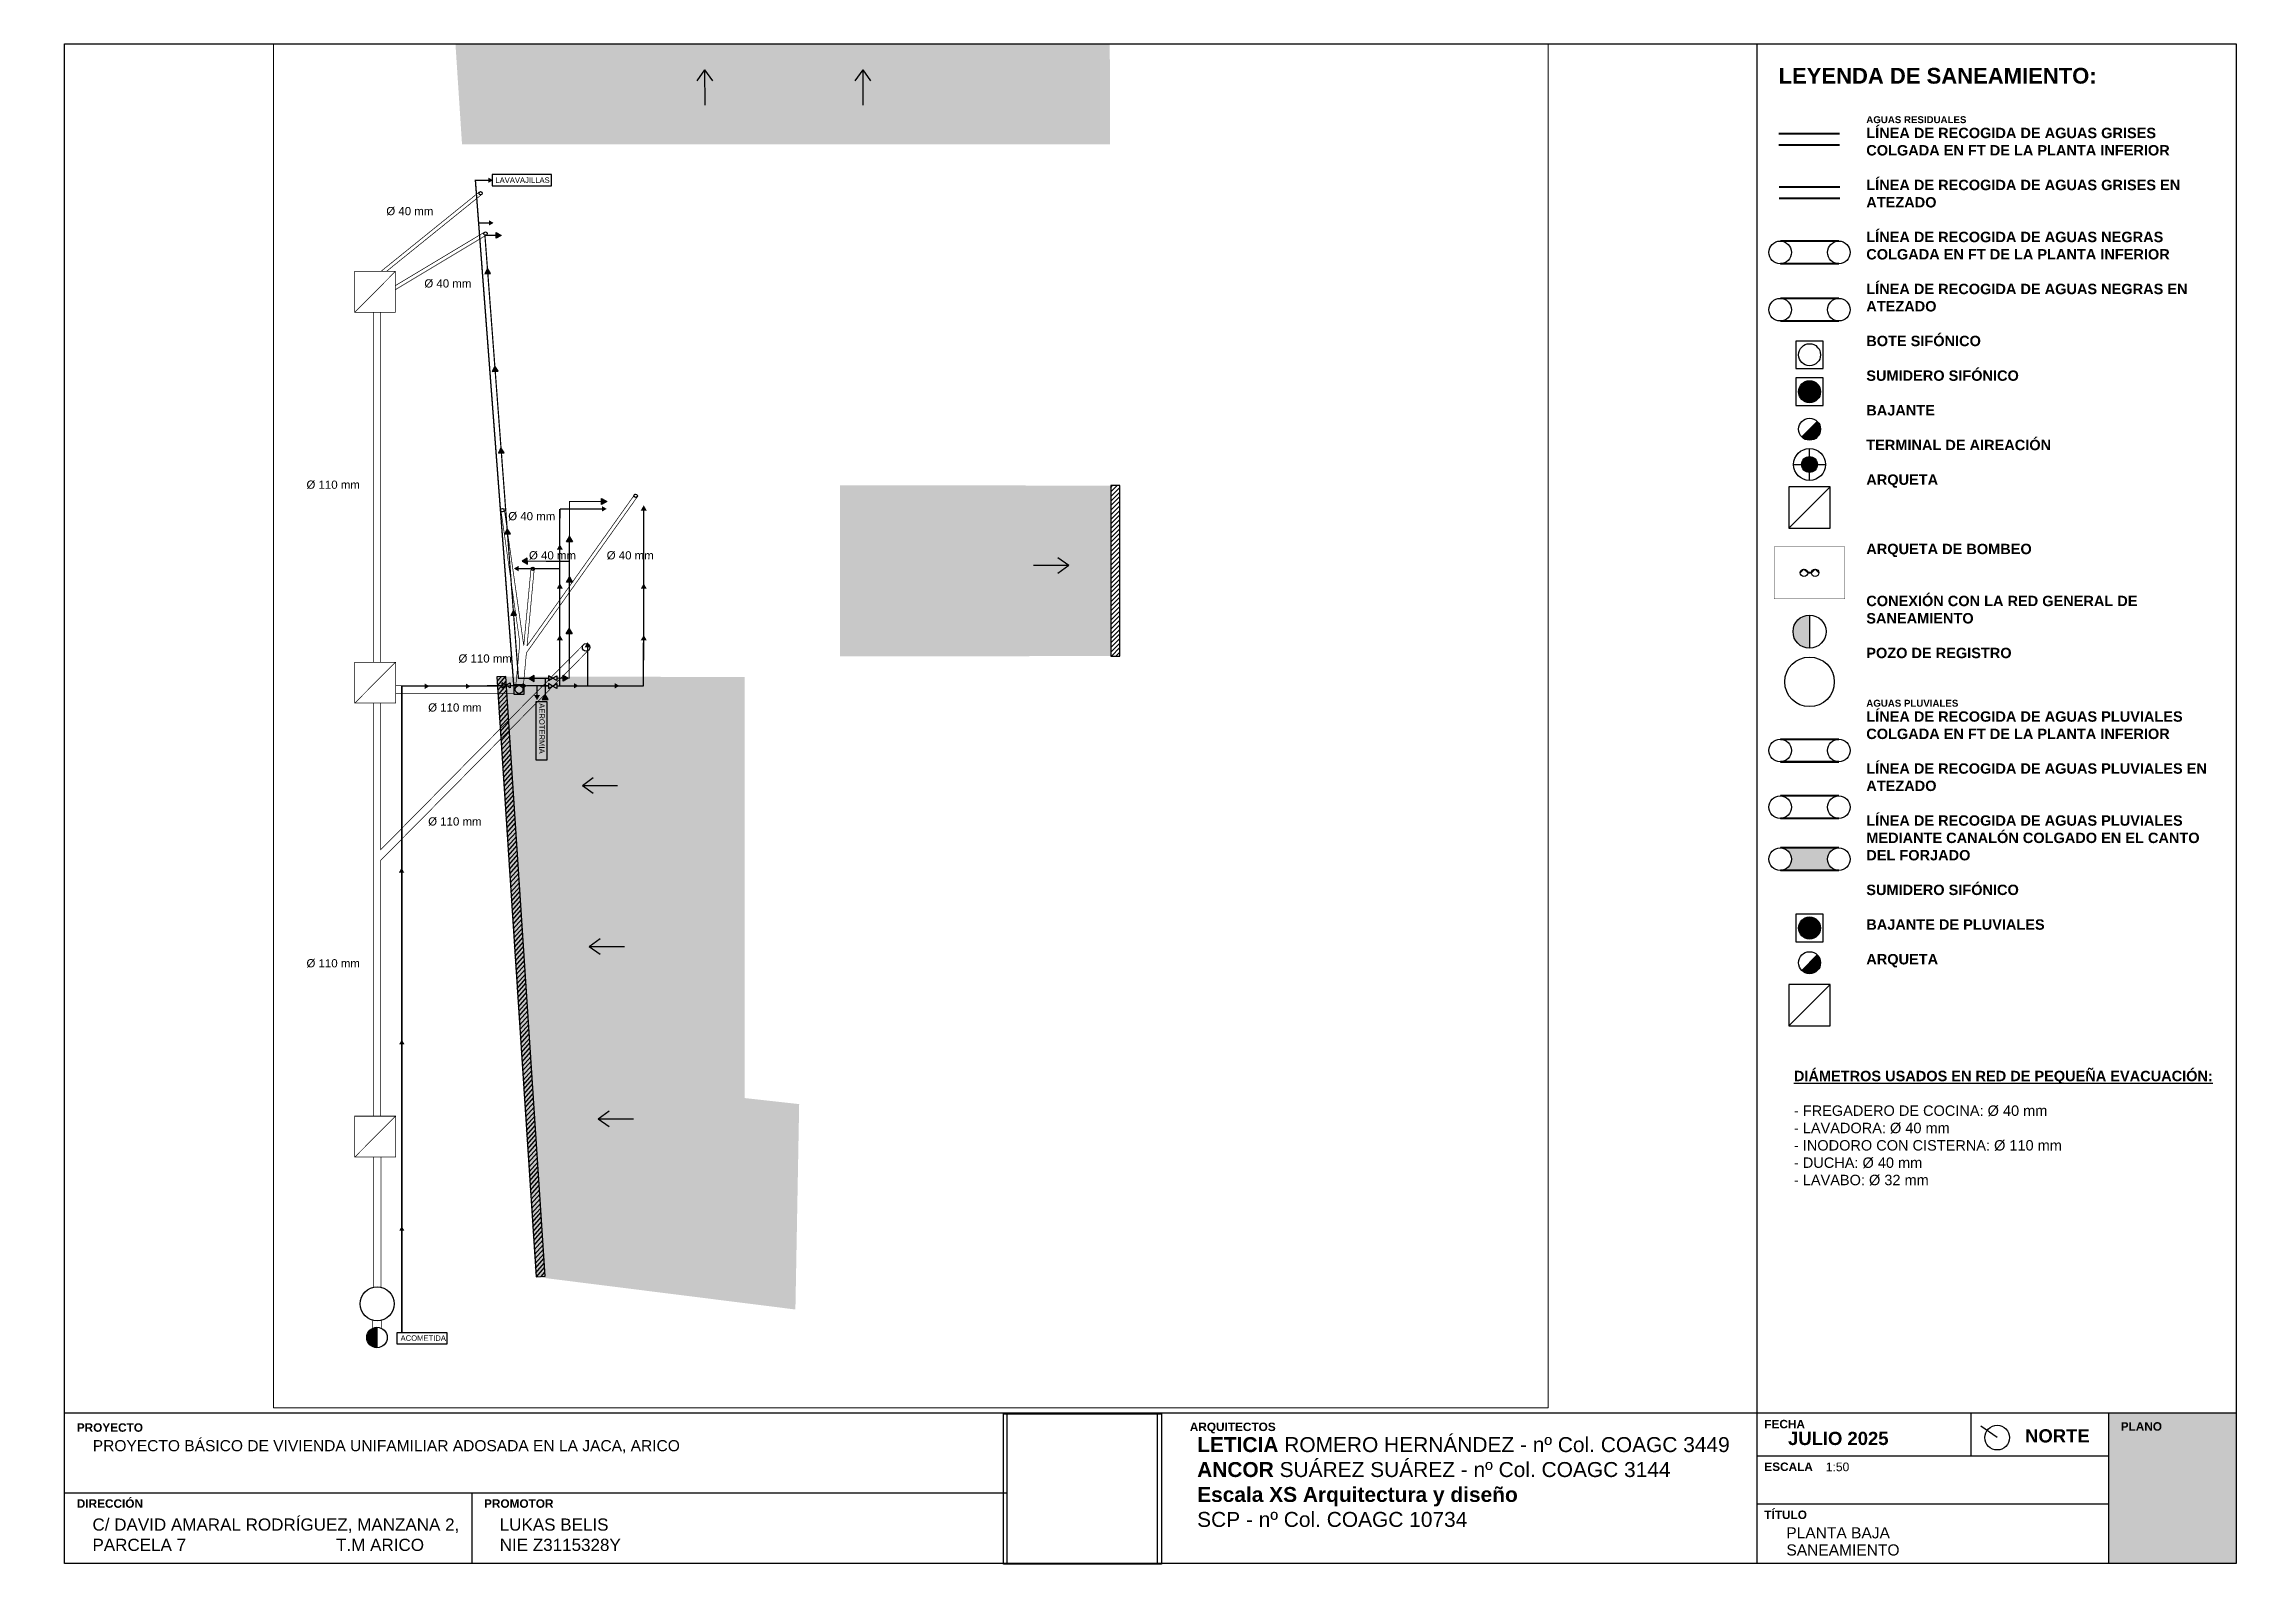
# Paper-space layout 'SAN_PB' of a CAD drawing. Header units: metres, sheet in millimetres. Extents: x 0 to 414, y 1 to 291.
# The model-space entities are those that its viewports show. They can reach past a viewport. Long polylines and large blocks are cut down to what shows.
import ezdxf
from ezdxf.enums import TextEntityAlignment as Align

# ---------------------------------------------------------------- set-up
doc = ezdxf.new("R2010")
doc.units = ezdxf.units.M
doc.header["$XCLIPFRAME"] = 2
doc.linetypes.add('CONTINUA', pattern=[0])
doc.linetypes.add('RAYITAS2', pattern=[0.1875, 0.125, -0.0625])
for name, color, linetype in [('01Texto 1', 220, 'Continuous'), ('01Trama solido', 254, 'Continuous'), ('03fontanería', 170, 'Continuous'), ('03Saneamiento', 124, 'Continuous'), ('04Presentacion', 7, 'Continuous'), ('04Ventana Presentación', 250, 'Continuous')]:
    doc.layers.add(name, color=color, linetype=linetype)
for name, color, linetype, true_color in [('04Ventanas presentación', 7, 'Continuous', 0xffffff), ('PDF2_Rellenos sólidos', 7, 'Continuous', 0xffffff), ('PDF_Rellenos sólidos', 7, 'Continuous', 0xffffff)]:
    doc.layers.add(name, color=color, linetype=linetype, true_color=true_color)
doc.styles.add('ARIAL', font='arial.ttf')
doc.styles.add('BankGothic', font='bgothl.ttf')
doc.styles.get("Standard").update_dxf_attribs({"font": 'arial.ttf'})
picture_1 = doc.add_image_def('image1.png', size_in_pixel=(401, 382))

# ---------------------------------------------------------------- blocks, each defined once
blk = doc.blocks.new('_caratula hostel')
at = {"layer": '04Presentacion', "ltscale": 0.1}
h = blk.add_hatch(color=252, dxfattribs=at)
h.dxf.hatch_style = 1
h.paths.add_polyline_path([(414.1749168296822, 32.601640524066), (390.0840465432291, 32.601640524066), (390.0840465432293, 4.212580727186718), (414.1749168296822, 4.212580727186718)])
for p, q in [((182.1665553406386, 4.212580727679719), (182.1665553406386, 32.60164052435364)), ((210.5556151117204, 4.212580727392008), (210.5556151117204, 32.60164052406594)), ((323.7607147602142, 4.212580727186718), (323.7607147602142, 32.60164052406597)), ((414.1749168296822, 27.15349867860901), (414.1749168296824, 27.15349867860906)), ((323.7607147602142, 15.46721632333608), (390.0840465432293, 15.46721632333608))]:
    blk.add_line(p, q, dxfattribs=at)
at = {"layer": '04Presentacion', "linetype": 'Continuous'}
blk.add_lwpolyline([(4.202156111771159, 4.212580727186718), (4.202156111771159, 291.1723210841374), (414.1749168296822, 291.1723210841374), (414.1749168296822, 4.212580727186718)], close=True, dxfattribs=at)
at = {"layer": '04Presentacion', "ltscale": 0.1}
for points in [[(414.1749168296822, 32.601640524066), (4.202156092971791, 32.60164052406587)], [(364.0722309973929, 32.60164052406599), (364.0722309973929, 24.53986588300006)], [(390.0840465432293, 32.601640524066), (390.0840465432293, 4.212580727186718)], [(323.7607147602142, 24.53986588300006), (390.0840465432291, 24.53986588300006)], [(4.202156111771159, 17.58935318729391), (182.1665553406386, 17.58935318729391)], [(81.09053294565432, 17.58935318729391), (81.09053294565432, 4.212580727186718)]]:
    blk.add_lwpolyline(points, dxfattribs=at)
at = {"layer": '04Presentacion', "attachment_point": 1, "style": 'BankGothic'}
for s, insert, char_height, width in [('{\\fArial|b1|i0|c0|p34;\\C8;PROYECTO}', (6.498056713914427, 30.69526151757721), 1.594487527470779, 92.2528338314138), ('{\\fArial|b1|i0|c0|p34;\\C8;ARQUITECTOS}', (216.6322591028146, 30.8279542040379), 1.594487527470779, 92.2528338314138), ('{\\fArial|b1|i0|c0|p34;\\C8;FECHA}', (325.0977942040066, 31.34927578360067), 1.594487527470779, 92.2528338314138), ('{\\fArial|b1|i0|c0|p34;JULIO 2025}', (329.5790971778827, 29.08832323191613), 2.491386761673093, 155.1989321101103), ('{\\fArial|b1|i0|c0|p34;NORTE}', (374.325707584106, 29.57366095026289), 2.491386761673093, 155.1989321101103), ('{\\fArial|b1|i0|c0|p34;\\C8;PLANO}', (392.3799471453726, 30.90591970770044), 1.594487527470779, 92.2528338314138), ('{\\fArial|b0|i0|c0|p34;PROYECTO BÁSICO DE VIVIENDA UNIFAMILIAR ADOSADA EN LA JACA, ARICO}', (9.516266306721352, 27.52649924525766), 2.1, 171.1158461030153), ('{\\fArial|b1|i0|c0|p34;LETICIA\\fArial|b0|i0|c0|p34; ROMERO HERNÁNDEZ - nº Col. COAGC 3449\\fArial|b1|i0|c0|p34;\\PANCOR\\fArial|b0|i0|c0|p34; SUÁREZ SUÁREZ - nº Col. COAGC 3144\\P\\fArial|b1|i0|c0|p34;Escala XS Arquitectura y diseño\\fArial|b0|i0|c0|p34; \\PSCP - nº Col. COAGC 10734}', (218.0161293021254, 28.0919758843009), 2.825079538880173, 102.7773827197645), ('{\\fArial|b1|i0|c0|p34;\\C8;ESCALA}', (325.0977942040067, 23.29308141823382), 1.594487527470779, 92.2528338314138), ('{\\fArial|b1|i0|c0|p34;\\C8;DIRECCIÓN}', (6.49805671391446, 16.34256872224), 1.594487527470779, 92.2528338314138), ('{\\fArial|b0|i0|c0|p34;C/ DAVID AMARAL RODRÍGUEZ, MANZANA 2, PARCELA 7^I^I^I^IT.M ARICO}', (9.454740801173294, 12.72818856944692), 2.299999999999999, 72.03325064714258), ('{\\fArial|b1|i0|c0|p34;\\C8;PROMOTOR}', (83.38643355931896, 16.34256872224), 1.594487527470779, 92.2528338314138), ('{\\fArial|b0|i0|c0|p34;LUKAS BELIS\\PNIE Z3115328Y}', (86.34311763505644, 12.72818856944684), 2.299999999999999, 72.03325064714258), ('{\\fArial|b1|i0|c0|p34;\\C8;TÍTULO}', (325.0977942040067, 14.22043185856983), 1.594487527470779, 92.2528338314138)]:
    blk.add_mtext(s, dxfattribs=dict(at, insert=insert, char_height=char_height, width=width))
at = {"layer": '04Presentacion', "color": 252, "true_color": 0x939598, "style": 'ARIAL'}
blk.add_attdef('ESCALA', (336.7008910053264, 21.65806785816321), '', height=1.631071039444062, dxfattribs=at)
at = {"layer": '04Presentacion', "style": 'ARIAL'}
blk.add_attdef('LAMINA', text='', height=9.5, dxfattribs=at).set_placement((402.1294816864557, 11.87564876727992), align=Align.CENTER)
for tag, p in [('PLANTA', (329.2484716826496, 8.968635962129621)), ('PLANO', (329.2669092576834, 5.732480974009376))]:
    blk.add_attdef(tag, p, '', height=2.1, dxfattribs=at)
at = {"layer": '04Presentacion', "color": 7, "true_color": 0xffffff}
image = blk.add_image(picture_1, insert=(181.4856726645263, 4.089110263256921), size_in_units=(29.801081095159347, 28.38905979638621), dxfattribs=at)
image.set_boundary_path([(-0.5, -0.5), (400.4999999999999, 381.5)])
image.dxf.clipping = 0
blk = doc.blocks.new('HS5_Arqueta de bombeo')
at = {"layer": '03Saneamiento'}
for p, q in [((131.9914467013442, 38.11547006725871), (131.9914467013442, 38.01446755468004)), ((132.0114467013442, 38.11547006725871), (132.0114467013442, 38.01446755468004))]:
    blk.add_line(p, q, dxfattribs=at)
at = {"layer": '03Saneamiento', "const_width": 0.01}
blk.add_lwpolyline([(131.3014467013442, 39.01496881096938), (132.7014467013442, 39.01496881096938), (132.7014467013442, 37.11496881096937), (131.3014467013442, 37.11496881096937)], close=True, dxfattribs=at)
at = {"layer": '03Saneamiento'}
for points in [[(132.0014467013442, 38.11496881096937), (131.9014467013442, 38.21496881096937), (132.0014467013442, 38.31496881096937)], [(132.0014467013442, 37.81496881096938), (131.9014467013442, 37.91496881096938), (132.0014467013442, 38.01496881096938)]]:
    blk.add_lwpolyline(points, dxfattribs=at)
for centre in [(132.0014467013442, 38.21496881096937), (132.0014467013442, 37.91496881096938)]:
    blk.add_circle(centre, 0.1000000000000014, dxfattribs=at)
blk = doc.blocks.new('HS5_Terminal de aireación')
at = {"layer": '03Saneamiento'}
h = blk.add_hatch(dxfattribs=at)
h.set_pattern_fill('ANGLE', color=256)
h.set_pattern_definition([(0, (0, 0), (0, 6.985), [5.08, -1.905]), (90, (0, 0), (-6.985, 4e-16), [5.08, -1.905])])
h.paths.add_polyline_path([(204.2897311186878, 40.68682577556671, 1), (204.4097311186877, 40.68682577556671, 1)])
h = blk.add_hatch(color=256, dxfattribs=at)
h.dxf.hatch_style = 1
h.paths.add_polyline_path([(204.2897311186878, 40.68682577556671, 1), (204.4097311186877, 40.68682577556671, 1)])
for p, q in [((204.3497311186877, 40.74682577556673, 2.487515335591983), (204.3497311186877, 40.80682577556671, 2.487515335591983)), ((204.2297311186878, 40.68682577556671, 2.487515335591983), (204.2897311186878, 40.68682577556671, 2.487515335591983)), ((204.3497311186877, 40.56682577556672, 2.487515335591983), (204.3497311186877, 40.6268257755667, 2.487515335591983)), ((204.4097311186877, 40.68682577556671, 2.487515335591983), (204.4697311186877, 40.68682577556671, 2.487515335591983))]:
    blk.add_line(p, q, dxfattribs=at)
for radius in [0.1199999999999983, 0.0600000000000134]:
    blk.add_circle((204.3497311186877, 40.68682577556671, 2.487515335591983), radius, dxfattribs=at)
blk = doc.blocks.new('_LEYENDA DE SANEAMIENTO')
at = {"layer": '03Saneamiento'}
h = blk.add_hatch(color=256, dxfattribs=at)
h.dxf.hatch_style = 1
h.paths.add_polyline_path([(331.5509736651369, 225.484494028656, 1), (335.7113690397083, 225.484494028656, 1)])
h = blk.add_hatch(color=256, dxfattribs=at)
h.dxf.hatch_style = 1
h.paths.add_polyline_path([(335.1020932433109, 219.8776276178013), (332.1602494615342, 216.9357838360248, 0.6681786379192985), (335.7113690397083, 218.406705726913, 0.198912367379658)])
h = blk.add_hatch(color=256, dxfattribs=at)
h.dxf.hatch_style = 1
h.paths.add_polyline_path([(333.6311713524226, 177.0631134298954), (333.6311713524226, 183.3037064917526, 0.6681786379192985), (331.4247885160903, 177.9770271244915, 0.198912367379658)])
at = {"layer": '03Saneamiento', "true_color": 0x7fff00}
h = blk.add_hatch(color=70, dxfattribs=at)
h.dxf.hatch_style = 1
h.paths.add_polyline_path([(339.165877620855, 139.3694353928917), (328.0964650839432, 139.3694353928917, -0.4142135623720474), (330.2318389428462, 137.234061533981, -0.4142135623730951), (328.0964650839356, 135.0986876750704), (339.1658776208471, 135.0986876750704, -0.4142135623720188), (337.0305037619443, 137.234061533981, -0.4142135623730951)])
h = blk.add_hatch(color=70, dxfattribs=at)
h.dxf.hatch_style = 1
h.paths.add_polyline_path([(331.5509736651368, 124.2219846929607, 1), (335.7113690397084, 124.2219846929607, 1)])
h = blk.add_hatch(color=70, dxfattribs=at)
h.dxf.hatch_style = 1
h.paths.add_polyline_path([(335.1020932433109, 119.1288192559099), (332.1602494615342, 116.1869754741332, 0.6681786379192985), (335.7113690397084, 117.6578973650215, 0.198912367379658)])
at = {"layer": '03Saneamiento'}
for p, q in [((332.1602494615342, 216.9357838360248), (335.1020932433109, 219.8776276178013)), ((329.7308006887612, 199.741075159425), (337.5315420160841, 207.5418164867461)), ((333.6311713524226, 183.3037064917526), (333.6311713524226, 177.0631134298954))]:
    blk.add_line(p, q, dxfattribs=at)
at = {"layer": '03Saneamiento', "color": 70, "true_color": 0x7fff00}
for p, q in [((332.1602494615342, 116.1869754741332), (335.1020932433109, 119.1288192559099)), ((329.7308006887612, 105.7333916869394), (337.5315420160841, 113.5341330142605))]:
    blk.add_line(p, q, dxfattribs=at)
at = {"layer": '03Saneamiento', "linetype": 'RAYITAS2', "ltscale": 15, "const_width": 0.3882497925292117}
for points in [[(327.7907478911233, 274.1957978321522), (339.3067225403369, 274.1957978321522)], [(327.7907478911233, 272.060423973202), (339.3067225403369, 272.060423973202)], [(328.0964650839356, 253.9304482313462), (339.1658776208009, 253.9304482313462)], [(328.0964650839356, 249.6597005134446), (339.1658776209096, 249.6597005134446)]]:
    blk.add_lwpolyline(points, dxfattribs=at)
at = {"layer": '03Saneamiento', "ltscale": 15, "const_width": 0.3882497925292117}
for points in [[(327.8731840277615, 264.1467750535847), (339.3891586769751, 264.1467750535847)], [(327.8731840277615, 262.0114011946345), (339.3891586769751, 262.0114011946345)], [(328.0964650839356, 243.1108814873885), (339.1658776208009, 243.1108814873885)], [(328.0964650839356, 238.8401337694869), (339.1658776209096, 238.8401337694869)]]:
    blk.add_lwpolyline(points, dxfattribs=at)
at = {"layer": '03Saneamiento'}
for points in [[(331.030924243315, 229.8572039588888), (336.2314184615302, 229.8572039588888), (336.2314184615302, 235.0576981771029), (331.030924243315, 235.0576981771029)], [(331.030924243315, 222.8842469195496), (336.2314184615302, 222.8842469195496), (336.2314184615302, 228.0847411377637), (331.030924243315, 228.0847411377637)], [(329.7308006887612, 199.741075159425), (337.5315420160841, 199.741075159425), (337.5315420160841, 207.5418164867461), (329.7308006887612, 207.5418164867461)]]:
    blk.add_lwpolyline(points, close=True, dxfattribs=at)
at = {"layer": '03Saneamiento', "color": 70, "linetype": 'RAYITAS2', "ltscale": 15, "true_color": 0x7fff00, "const_width": 0.3882497925292117}
for points in [[(328.0964650839356, 159.869520555716), (339.1658776208009, 159.869520555716)], [(328.0964650839356, 155.5987728378144), (339.1658776209096, 155.5987728378144)]]:
    blk.add_lwpolyline(points, dxfattribs=at)
at = {"layer": '03Saneamiento', "color": 70, "ltscale": 15, "true_color": 0x7fff00, "const_width": 0.3882497925292117}
for points in [[(328.0964650839356, 149.1846114744767), (339.1658776208009, 149.1846114744767)], [(328.0964650839356, 144.9138637565751), (339.1658776209096, 144.9138637565751)], [(328.0964650839356, 139.3694353929313), (339.1658776208009, 139.3694353929313)], [(328.0964650839356, 135.0986876750297), (339.1658776209096, 135.0986876750297)]]:
    blk.add_lwpolyline(points, dxfattribs=at)
at = {"layer": '03Saneamiento', "color": 70, "true_color": 0x7fff00}
for points in [[(331.030924243315, 121.6217375838542), (336.2314184615302, 121.6217375838542), (336.2314184615302, 126.8222318020683), (331.030924243315, 126.8222318020683)], [(329.7308006887612, 105.7333916869394), (337.5315420160841, 105.7333916869394), (337.5315420160841, 113.5341330142605), (329.7308006887612, 113.5341330142605)]]:
    blk.add_lwpolyline(points, close=True, dxfattribs=at)
at = {"layer": '03Saneamiento'}
for centre, radius in [((328.0964650839356, 251.7950743723959), 2.135373858910664), ((339.165877620855, 251.7950743723959), 2.135373858910664), ((328.0964650839356, 240.9755076284382), 2.135373858910664), ((339.165877620855, 240.9755076284382), 2.135373858910664), ((333.6311713524226, 232.4574510679952), 2.080197687285748), ((333.6311713524226, 225.484494028656), 2.080197687285748), ((333.6311713524226, 218.406705726913), 2.080197687285748), ((333.6311713524226, 180.183409960824), 3.120296530928623), ((333.6311713524226, 170.7007999762063), 4.680444796392935)]:
    blk.add_circle(centre, radius, dxfattribs=at)
at = {"layer": '03Saneamiento', "color": 70, "true_color": 0x7fff00}
for centre, radius in [((328.0964650839356, 157.7341466967657), 2.135373858910664), ((339.165877620855, 157.7341466967657), 2.135373858910664), ((328.0964650839356, 147.0492376155264), 2.135373858910664), ((339.165877620855, 147.0492376155264), 2.135373858910664), ((328.0964650839356, 137.234061533981), 2.135373858910664), ((339.165877620855, 137.234061533981), 2.135373858910664), ((333.6311713524226, 124.2219846929607), 2.080197687285748), ((333.6311713524226, 117.6578973650215), 2.080197687285748)]:
    blk.add_circle(centre, radius, dxfattribs=at)
at = {"layer": '03Saneamiento', "xscale": 25, "yscale": 25, "zscale": 25}
blk.add_blockref('HS5_Terminal de aireación', (-4775.112106614771, -805.4256021133792, -62.18788338979958), dxfattribs=at)
at = {"layer": '03Saneamiento', "xscale": 7, "yscale": 7, "zscale": 7, "rotation": 270}
blk.add_blockref('HS5_Arqueta de bombeo', (67.1763896756372, 1115.30745088259), dxfattribs=at)
at = {"layer": '04Presentacion', "attachment_point": 1, "style": 'BankGothic'}
for s, width, heights, insert, char_height in [('{\\fArial|b1|i0|c0|p34;LEYENDA DE SANEAMIENTO:}', 113.0931302746826, [0], (327.7866944557857, 286.6343647672546), 2.9760696), ('{\\fArial|b1|i0|c0|p34;\\H0.66668x;\\C4;AGUAS RESIDUALES\\A1;\\H1.49997x;\\C0;\\PLÍNEA DE RECOGIDA DE AGUAS GRISES COLGADA EN FT DE LA PLANTA INFERIOR\\P\\PLÍNEA DE RECOGIDA DE AGUAS GRISES EN ATEZADO\\P\\PLÍNEA DE RECOGIDA DE AGUAS NEGRAS COLGADA EN FT DE LA PLANTA INFERIOR\\P\\PLÍNEA DE RECOGIDA DE AGUAS NEGRAS EN ATEZADO\\P\\PBOTE SIFÓNICO \\P\\PSUMIDERO SIFÓNICO \\P\\PBAJANTE \\P\\PTERMINAL DE AIREACIÓN\\P\\PARQUETA \\P\\P\\P\\PARQUETA DE BOMBEO\\P\\P\\PCONEXIÓN CON LA RED GENERAL DE SANEAMIENTO\\P\\PPOZO DE REGISTRO\\P\\P\\P\\A0;\\H0.66668x;\\C4;AGUAS PLUVIALES\\A1;\\H1.49997x;\\C0;\\PLÍNEA DE RECOGIDA DE AGUAS PLUVIALES COLGADA EN FT DE LA PLANTA INFERIOR\\P\\PLÍNEA DE RECOGIDA DE AGUAS PLUVIALES EN ATEZADO\\P\\PLÍNEA DE RECOGIDA DE AGUAS PLUVIALES MEDIANTE CANALÓN COLGADO EN EL CANTO DEL FORJADO\\P\\PSUMIDERO SIFÓNICO \\P\\PBAJANTE DE PLUVIALES\\P\\PARQUETA}', 65.84101081717611, [317.1636725614143], (344.3473927907521, 277.5082331418881), 1.96337925), ('{\\fArial|b1|i0|c0|p34;\\L\\C0;DIÁMETROS USADOS EN RED DE PEQUEÑA EVACUACIÓN:\\P\\A1;\\l\\P\\fArial|b0|i0|c0|p34;- FREGADERO DE COCINA: \\A0;Ø 40 mm\\P- LAVADORA: Ø 40 mm\\P- INODORO CON CISTERNA: Ø 110 mm\\P- DUCHA: Ø 40 mm\\P- LAVABO: Ø 32 mm}', 79.50236451331376, [317.1636725614143], (330.6847562916569, 97.26040217395041), 1.96337925)]:
    blk.add_mtext_dynamic_manual_height_columns(s, width=width, gutter_width=12.5, heights=heights, dxfattribs=dict(at, insert=insert, char_height=char_height))
blk = doc.blocks.new('A$C69e4ee1f')
at = {"layer": '03fontanería', "const_width": 0.0240792269027676}
blk.add_lwpolyline([(0, 0.149860717829668), (0, 0), (0.129783188667119, 0.074930358914834)], close=True, dxfattribs=at)
blk.add_lwpolyline([(0, 0.149860717829668), (0, 0), (0.129783188667119, 0.074930358914834)], close=True, dxfattribs=at)
at = {"layer": '03fontanería'}
blk.add_solid([(0, 0), (0.129783188667119, 0.074930358914834), (0, 0.149860717829668)], dxfattribs=at)
blk.add_solid([(0, 0), (0.129783188667119, 0.074930358914834), (0, 0.149860717829668)], dxfattribs=at)
blk = doc.blocks.new('A$C979a5925')
at = {"layer": '03fontanería', "color": 12}
blk.add_lwpolyline([(0, 0.0748723555972717), (0.0862948550920635, 0.0745947178549216), (0.0429069862033025, 0)], close=True, dxfattribs=at)
blk.add_lwpolyline([(0, 0.0748723555972717), (0.0862948550920635, 0.0745947178549216), (0.0429069862033025, 0)], close=True, dxfattribs=at)
blk.add_solid([(0.0862948550920635, 0.0745947178549216), (0.0429069862033025, 0), (0, 0.0748723555972717)], dxfattribs=at)
blk.add_solid([(0.0862948550920635, 0.0745947178549216), (0.0429069862033025, 0), (0, 0.0748723555972717)], dxfattribs=at)

msp = doc.modelspace()

# ---------------------------------------------------------------- hatches: boundary and pattern name
at = {"layer": '01Trama solido', "transparency": 33554483}
h = msp.add_hatch(color=256, dxfattribs=at)
h.dxf.hatch_style = 1
h.paths.add_polyline_path([(41.86921427612637, -22.16724875179771), (51.47598594772681, -22.20595299592664), (51.47851730144833, -23.91761649979135), (41.9836575543969, -23.91761686907736)])
h = msp.add_hatch(color=256, dxfattribs=at)
h.dxf.hatch_style = 1
h.paths.add_polyline_path([(51.49108258459683, -28.91663471117094), (51.49122024840445, -31.41618002388349), (47.524357366436, -31.41948664768928), (47.5237841374053, -28.91410814963631)])
h = msp.add_hatch(color=256, dxfattribs=at)
h.dxf.hatch_style = 1
h.paths.add_polyline_path([(42.49364388470254, -31.71767141532773), (46.12493884447528, -31.72130379439744), (46.12561317336377, -37.89382141806268), (46.92430476341054, -37.98255160873393), (46.86903373299395, -40.99255366896032), (43.06884550648425, -40.51517000823349)])
at = {"layer": '03Saneamiento', "true_color": 0x7fff00}
h = msp.add_hatch(dxfattribs=at)
h.set_pattern_fill('ANSI31', color=70, scale=0.015, angle=-0.2479188647252591)
h.set_pattern_definition([(44.75208113527473, (-18.93185469131146, 560.4639293276616), (-0.0335299297562092, 0.0338213606400404), [])])
h.paths.add_polyline_path([(51.49108258459683, -28.91663471117094), (51.49122024840445, -31.41618002388349), (51.6242935957743, -31.41675583591338), (51.62431219496034, -28.91702790257166)])
h = msp.add_hatch(dxfattribs=at)
h.set_pattern_fill('ANSI31', color=70, scale=0.015, angle=183.7408114811197)
h.set_pattern_definition([(228.7408114811197, (154.0041675536797, -616.595729620485), (0.03580133454005, -0.0314070863047087), [])])
h.paths.add_polyline_path([(43.20163657079227, -40.50648780922311), (42.62643809157426, -31.71762308051839), (42.49364388470254, -31.71767141532773), (43.06884550649884, -40.51517000845657)])
at = {"layer": '03Saneamiento', "transparency": 33554687}
h = msp.add_hatch(color=256, dxfattribs=at)
h.dxf.hatch_style = 1
h.paths.add_polyline_path([(40.73757347918035, -41.25316449523569, 0.4142135623730951), (40.58757347918038, -41.40316449523567, 0.4142135623730951), (40.73757347918035, -41.5531644952357)])

# ---------------------------------------------------------------- linework, layer by layer
at = {"layer": '01Texto 1'}
msp.add_lwpolyline([(33.27335693438909, -19.46817565115299), (59.60838115325202, -19.46817565115298), (59.60838115325202, -42.43527179226901), (33.27335693438909, -42.43527179226902)], close=True, dxfattribs=at)
at = {"layer": '03fontanería', "color": 170}
for points in [[(42.42732765030228, -24.52415672044991), (43.29658163414916, -24.52415672044991), (43.29629758624753, -24.35936592129927), (42.42704360240071, -24.35936592130654)], [(42.56549720213524, -31.80943906429707), (42.5657233538767, -31.87943869898425), (42.62623173990107, -31.84424302848356)], [(42.6869653420614, -31.80943743167279), (42.68674107201684, -31.87943707241397), (42.62623173990107, -31.84424302848356)], [(43.06669772471662, -32.0883843083339), (43.06611863350781, -32.93737706771685), (43.23090964070604, -32.93748713356126), (43.23148873190757, -32.08849437417843)], [(43.24962010533385, -31.81982568983436), (43.24984625707531, -31.88982532452153), (43.31035464309969, -31.85462965402085)], [(43.37108824526, -31.81982405721008), (43.37086397521545, -31.88982369795125), (43.31035464309969, -31.85462965402085)], [(41.02849224846034, -41.49715194481089), (41.76522384978341, -41.49773103601964), (41.76533391562782, -41.33294002882147), (41.02860231430486, -41.33236093761993)]]:
    msp.add_lwpolyline(points, close=True, dxfattribs=at)
at = {"layer": '03fontanería', "color": 170, "const_width": 0.02}
for points in [[(42.74210546355035, -31.8544259281194), (42.17917005319077, -24.44176132087822), (42.37408286148995, -24.44176132087822)], [(42.21898623133718, -25.06714500982389), (42.38244107392938, -25.06714500982389)], [(43.41227601439507, -31.85410669574846), (43.41689735607221, -29.25842797752453)], [(43.41689735607221, -29.25842797752453), (44.04054611884082, -29.25842797752453)], [(44.64204881164946, -31.85410669574846), (44.6466701533266, -29.25842797752453)], [(42.79885009120572, -30.13334574914724), (43.41533791892024, -30.13432032883303)], [(43.82324801315907, -31.85411186876917), (43.82464926483606, -31.26286734917799)], [(42.56559479208582, -31.85151943445708), (41.10131632375805, -31.85625016093976)], [(41.10167486794458, -31.85625017450545), (41.10131632375805, -41.3326504832207)], [(42.87774114475094, -31.850075712987), (42.68687191773752, -31.85047106268998)], [(43.24972387646574, -31.85194545718984), (42.93055347466807, -31.85144998449512)], [(43.0823839609734, -31.85632154466955), (43.0823839609734, -32.01020442654174)], [(44.64526890164961, -31.85411186876917), (43.37098438444738, -31.85224131376152)]]:
    msp.add_lwpolyline(points, dxfattribs=at)
at = {"layer": '03fontanería', "color": 12, "const_width": 0.018}
for points in [[(43.20304049476113, -32.02662205637068), (43.20300663056388, -31.74310657640899), (42.81040846536701, -31.743106576409), (42.31915176625132, -25.24874801083545), (42.48260660884352, -25.24874801083545)], [(43.37097611023773, -31.74016954314905), (43.55404914043991, -31.74016954314905), (43.55866021965898, -29.1502549613784), (44.06173823216639, -29.1502549613784)], [(42.94061295479248, -30.02517273300111), (43.55710078250701, -30.02614731268689)], [(43.20300663056388, -31.74310657640899), (43.24974266477766, -31.74310657640899)]]:
    msp.add_lwpolyline(points, dxfattribs=at)
at = {"layer": '03fontanería', "color": 244, "true_color": 0x991b1e}
for points in [[(43.24962010533385, -31.70517135540274), (43.24984625707531, -31.77517099008992), (43.31035464309969, -31.73997531958923)], [(43.37108824526, -31.70516972277847), (43.37086397521545, -31.77516936351964), (43.31035464309969, -31.73997531958923)]]:
    msp.add_lwpolyline(points, close=True, dxfattribs=at)
at = {"layer": '03Saneamiento', "transparency": 33554687}
msp.add_line((40.73757347918035, -41.25316449523569), (40.73757347918035, -41.5531644952357), dxfattribs=at)
at = {"layer": '03Saneamiento', "color": 70, "true_color": 0x7fff00}
for points in [[(45.53884818073192, -22.82282533584684), (45.42442536540846, -22.98306569178418)], [(45.53884818073192, -22.82282533584684), (45.53957017989382, -23.33954480343179)], [(45.53884818073192, -22.82282533584684), (45.65371834805574, -22.98274530644618)], [(47.8567005180609, -22.82282533584684), (47.74227770273745, -22.98306569178418)], [(47.8567005180609, -22.82282533584684), (47.8574225172228, -23.33954480343179)], [(47.8567005180609, -22.82282533584684), (47.97157068538473, -22.98274530644618)], [(50.87434790848424, -30.08859085787987), (50.3576284408993, -30.08931285704177)], [(50.87434790848424, -30.08859085787987), (50.71410755254691, -29.97416804255642)], [(50.87434790848424, -30.08859085787987), (50.71442793788492, -30.2034610252037)], [(43.74744594606398, -33.31138345403963), (43.90736591666337, -33.19651328671586)], [(43.74744594606398, -33.31138345403963), (44.26416541364904, -33.31066145487785)], [(43.74744594606398, -33.31138345403963), (43.90768630200137, -33.4258062693632)], [(43.84916808844809, -35.67114117219273), (44.00908805904748, -35.55627100486896)], [(43.84916808844809, -35.67114117219273), (44.36588755603316, -35.67041917303095)], [(43.84916808844809, -35.67114117219273), (44.00940844438548, -35.7855639875163)], [(43.97898334104684, -38.19795748150966), (44.13890331164623, -38.08308731418589)], [(43.97898334104684, -38.19795748150966), (44.4957028086319, -38.19723548234788)], [(43.97898334104684, -38.19795748150966), (44.13922369698423, -38.31238029683323)]]:
    msp.add_lwpolyline(points, dxfattribs=at)
at = {"layer": '03Saneamiento', "transparency": 33554687, "const_width": 0.01}
for points in [[(40.79448311568993, -25.77857915326078), (42.23464794129111, -24.61565840722104)], [(40.87544632391474, -25.77857915326078), (42.26643897985138, -24.65502254052859)], [(41.00816135954911, -25.98562089881065), (42.30997177273964, -25.20440746840418)], [(41.00816135954911, -26.04489964537049), (42.33601081493019, -25.24779149087322)], [(40.40999826208084, -26.37857915326075), (41.00632445701736, -25.77857915326078)], [(40.68344542179789, -31.50542509350011), (40.68344542179789, -26.37857915326075)], [(40.79317052499198, -26.37857915326075), (40.79317052499198, -31.50542509350011)], [(42.92707962835629, -31.3682899940161), (44.56387560687139, -29.06525029763868)], [(42.93647020619453, -31.26703087469639), (44.5226345062074, -29.03593516946535)], [(42.83048553610372, -31.21864367517733), (42.55098998620002, -29.25896320904444)], [(42.88835565005072, -31.26389673643951), (42.60108102441544, -29.25181527127914)], [(42.88835565005072, -31.26389673643952), (42.99453013526994, -30.13384408255144)], [(42.93647020619453, -31.2670308746964), (43.04218682720847, -30.12708271328083)], [(40.79284467129093, -32.10542509350008), (40.79300759814145, -34.25280233168398), (43.7598700931142, -31.25190426482362)], [(43.83809417483926, -31.32924114501847), (40.79301946811392, -34.40924866688423), (40.79330398178115, -38.15914115555474)], [(42.77344839583839, -31.8336783078988), (42.83048553610372, -31.21864367517733)], [(42.88392040264031, -31.8336783078988), (42.92707962835629, -31.3682899940161)], [(40.41183516461258, -32.10542509350008), (41.00816135954911, -31.50542509350011)], [(40.68328249494737, -32.10548993221399), (40.68374180051822, -38.15914115555474)], [(41.00999826208084, -31.85108036178818), (42.74803695323202, -31.85094849247104)], [(41.00999826208084, -31.96064254305119), (42.74803695323202, -31.96051067373403)], [(40.41183516461257, -38.75914115555471), (41.00816135954909, -38.15914115555474)], [(40.68711922686137, -40.66536349556016), (40.68711922686137, -38.75914115555471)], [(40.79684433005545, -38.75914115555471), (40.79684433005545, -40.66627897183969)], [(40.67507363357629, -41.26660912764413), (40.67507363357629, -41.2668055230356)]]:
    msp.add_lwpolyline(points, dxfattribs=at)
for points in [[(41.00816135954911, -25.77857915326078), (40.40816135954909, -25.77857915326078), (40.40816135954909, -26.37857915326075), (41.00816135954911, -26.37857915326075)], [(41.00999826208086, -31.50542509350011), (40.40999826208084, -31.50542509350011), (40.40999826208084, -32.10542509350008), (41.00999826208086, -32.10542509350008)], [(41.00999826208084, -38.15914115555474), (40.40999826208081, -38.15914115555474), (40.40999826208081, -38.75914115555471), (41.00999826208084, -38.75914115555471)]]:
    msp.add_lwpolyline(points, close=True, dxfattribs=at)
at = {"layer": '03Saneamiento', "color": 70, "true_color": 0x7fff00}
for points in [[(51.49108258459683, -28.91663471117094), (51.49122024840445, -31.41618002388349), (51.6242935957743, -31.41675583591338), (51.62431219496034, -28.91702790257166)], [(43.20163657079227, -40.50648780922311), (42.62643809157426, -31.71762308051839), (42.49364388470254, -31.71767141532773), (43.06884550649884, -40.51517000845657)]]:
    msp.add_lwpolyline(points, close=True, dxfattribs=at)
at = {"layer": '03Saneamiento'}
msp.add_lwpolyline([(42.89105054423294, -31.97669189889971), (42.74803695323202, -31.97669189889971), (42.74803695323202, -31.8336783078988), (42.89105054423294, -31.8336783078988)], close=True, dxfattribs=at)
at = {"layer": '03Saneamiento', "linetype": 'RAYITAS2', "transparency": 33554687, "const_width": 0.01}
for points in [[(40.67507363357629, -41.26660912764413), (40.67525502073749, -41.15120316000502)], [(40.80007347918035, -41.26680559380275), (40.80025339544181, -41.15233547308196)]]:
    msp.add_lwpolyline(points, dxfattribs=at)
at = {"layer": '03Saneamiento'}
for centre, radius in [((42.25524519248756, -24.63233442890714), 0.0252992348598582), ((42.32806371062951, -25.22377285607172), 0.0252992348598582), ((44.52814000636727, -29.0660698181564), 0.0252992348598582), ((42.57573546930189, -29.27702058010994), 0.0252992348598582), ((43.01971843819365, -30.13621065820371), 0.0252992348598582), ((43.8017962037752, -31.28791975471495), 0.0549999999998292), ((42.81954374873248, -31.90518510339931), 0.0572054364003581)]:
    msp.add_circle(centre, radius, dxfattribs=at)
at = {"layer": '03Saneamiento', "transparency": 33554687}
for centre, radius in [((40.73994685738727, -40.90971824066042), 0.2499999999999981), ((40.73757347918035, -41.40316449523567), 0.1499999999999986)]:
    msp.add_circle(centre, radius, dxfattribs=at)

# ---------------------------------------------------------------- block references
at = {"layer": '03fontanería'}
for p, xscale, yscale, zscale, rotation in [((42.37408286148995, -24.41110242529005), -0.4091652039599001, 0.4091652039599001, 0.4091652039599001, 180), ((42.38244107392938, -25.03648611423571), -0.4091652039599001, 0.4091652039599001, 0.4091652039599001, 180), ((44.04054611884082, -29.22776908193636), -0.4091652039599001, 0.4091652039599001, 0.4091652039599001, 180), ((44.68193187032731, -29.27878633932657), 0.4705931949529444, 0.4705931949529444, 0.4705931949529444, 90.00000000000003), ((43.45216297121614, -29.85137790169438), 0.4705931949529444, 0.4705931949529444, 0.4705931949529444, 90.00000000000003), ((42.80652704032489, -30.10268685355907), 0.4091652039599001, 0.4091652039599001, 0.4091652039599001, 180), ((43.45216297121614, -30.42209476961112), 0.4705931949529444, 0.4705931949529444, 0.4705931949529444, 90.00000000000003), ((44.68193187032731, -30.4242842479263), 0.4705931949529444, 0.4705931949529444, 0.4705931949529444, 90.00000000000003), ((43.45216297121614, -31.17865290149563), 0.4705931949529444, 0.4705931949529444, 0.4705931949529444, 90.00000000000003), ((44.68193187032731, -31.18084237981081), 0.4705931949529444, 0.4705931949529444, 0.4705931949529444, 90.00000000000003), ((43.85991098183677, -31.28322571098003), 0.4705931949529444, 0.4705931949529444, 0.4705931949529444, 90.00000000000003), ((41.44248585616639, -31.82751175432128), -0.4091652039599001, 0.4091652039599001, 0.4091652039599001, 180), ((42.04567389457122, -31.82751386409979), -0.4091652039599001, 0.4091652039599001, 0.4091652039599001, 180), ((42.87774114475094, -31.820246486322), -0.4091652039599001, 0.4091652039599001, 0.4091652039599001, 180), ((43.1176456779741, -31.98984606473973), -0.4705931949529444, 0.4705931949529444, 0.4705931949529444, 90), ((43.62848296447955, -31.82079108890694), -0.4091652039599001, 0.4091652039599001, 0.4091652039599001, 180), ((44.22655968011159, -31.82079108890694), -0.4091652039599001, 0.4091652039599001, 0.4091652039599001, 180), ((41.06668536683449, -34.58299669712545), -0.4091652039599001, 0.4091652039599001, 0.4091652039599001, 270), ((41.07065742816987, -37.10075286517135), -0.4091652039599001, 0.4091652039599001, 0.4091652039599001, 270), ((41.07065742816987, -39.83449911217389), -0.4091652039599001, 0.4091652039599001, 0.4091652039599001, 270)]:
    msp.add_blockref('A$C69e4ee1f', p, dxfattribs=dict(at, xscale=xscale, yscale=yscale, zscale=zscale, rotation=rotation))
for p, rotation in [((42.55733670126033, -25.2929659922953), 90), ((44.10361422262349, -29.19198181998389), 89.99999999999999), ((43.60194453220578, -29.66854828674755), 179.8979908060506), ((43.60194453220578, -30.25631147976052), 179.8979908060506), ((43.5985628067578, -31.01458697134618), 179.8979908060506), ((43.53857855031388, -31.78270461507484), 90.3686758837912)]:
    msp.add_blockref('A$C979a5925', p, dxfattribs=dict(at, rotation=rotation))
at = {"layer": '03fontanería', "xscale": -1}
for p, rotation in [((42.31288223198463, -25.7371430996139), 182.9221379367538), ((42.42132242450458, -27.17071030472704), 182.9221379367538), ((42.51184056927698, -28.36735004501087), 182.9221379367538), ((42.60159826227961, -29.5539366980316), 182.9221379367538), ((42.86587941806638, -30.06832016054714), 270), ((42.69402236689948, -30.74550873720847), 182.9221379367538), ((42.9678022845093, -31.78802547645839), 269.6313241162088), ((43.15997321432928, -31.97679969855324), 180)]:
    msp.add_blockref('A$C979a5925', p, dxfattribs=dict(at, rotation=rotation))

# ---------------------------------------------------------------- texts
at = {"layer": '03fontanería', "color": 170, "char_height": 0.08, "attachment_point": 1, "style": 'ARIAL'}
for s, insert, rotation in [('LAVAVAJILLAS', (42.4722914040658, -24.40113986371373), 0.09875994247197832), ('AEROTERMIA', (43.19443341766737, -32.10694284171438), 269.96173148336027), ('ACOMETIDA', (41.08307571103489, -41.37153802406049), 359.96173148336027)]:
    msp.add_mtext_dynamic_manual_height_columns(s, width=262.548826748598, gutter_width=12.5, heights=[0], dxfattribs=dict(at, insert=insert, rotation=rotation))
at = {"layer": '03Saneamiento', "char_height": 0.12, "attachment_point": 1, "rotation": 359.8929832700045}
for s, insert in [('%%C 40 mm', (40.87403025634944, -24.83348071133605)), ('%%C 40 mm', (41.43144807642261, -25.89380897156843)), ('%%C 110 mm', (39.70450058265782, -28.84307926729388)), ('%%C 40 mm', (42.66076978364094, -29.30475327970226)), ('%%C 40 mm', (42.96443700033591, -29.87871219197314)), ('%%C 40 mm', (44.10394555297057, -29.87871219197314)), ('%%C 110 mm', (41.93191292146825, -31.39044866473748)), ('%%C 110 mm', (41.48763554247739, -32.10846306616157)), ('%%C 110 mm', (41.48763554247739, -33.77869875456907)), ('%%C 110 mm', (39.70450058265782, -35.85766183226668))]:
    msp.add_mtext_dynamic_manual_height_columns(s, width=21.21164661317743, gutter_width=25, heights=[0], dxfattribs=dict(at, insert=insert))

psp = doc.layouts.new('SAN_PB')

# ---------------------------------------------------------------- hatches: boundary and pattern name
at = {"layer": 'PDF2_Rellenos sólidos', "transparency": 33554559}
h = psp.add_hatch(color=256, dxfattribs=at)
h.paths.add_polyline_path([(0.2777777777777778, 1.902777777777777), (16.20833333333333, 1.902777777777777)], flags=0)
h.paths.add_polyline_path([(16.20833333333333, 1.902777777777777), (16.20833333333333, 11.41666666666666)], flags=0)
h.paths.add_polyline_path([(16.20833333333333, 11.41666666666666), (0.2777777777777778, 11.41666666666666)], flags=0)
h.paths.add_polyline_path([(0.2777777777777778, 11.41666666666666), (0.2777777777777778, 1.902777777777777)], flags=0)
h = psp.add_hatch(color=256, dxfattribs=at)
h.paths.add_polyline_path([(0.2777777777777778, 1.458333333333333), (16.20833333333333, 1.458333333333333)], flags=0)
h.paths.add_polyline_path([(16.20833333333333, 1.458333333333333), (16.20833333333333, 1.73611111111111)], flags=0)
h.paths.add_polyline_path([(16.20833333333333, 1.73611111111111), (0.2777777777777778, 1.73611111111111)], flags=0)
h.paths.add_polyline_path([(0.2777777777777778, 1.73611111111111), (0.2777777777777778, 1.458333333333333)], flags=0)
at = {"layer": 'PDF_Rellenos sólidos', "linetype": 'CONTINUA', "transparency": 33554559}
h = psp.add_hatch(color=256, dxfattribs=at)
h.paths.add_polyline_path([(0.4305555555555556, 2.069444444444444), (11.18055555555555, 2.069444444444444)], flags=0)
h.paths.add_polyline_path([(11.18055555555555, 2.069444444444444), (11.18055555555555, 16.04166666666666)], flags=0)
h.paths.add_polyline_path([(11.18055555555555, 16.04166666666666), (0.4305555555555556, 16.04166666666666)], flags=0)
h.paths.add_polyline_path([(0.4305555555555556, 16.04166666666666), (0.4305555555555556, 2.069444444444444)], flags=0)
h = psp.add_hatch(color=256, dxfattribs=at)
h.paths.add_polyline_path([(0.4305555555555556, 1.583333333333333), (11.15277777777778, 1.583333333333333)], flags=0)
h.paths.add_polyline_path([(11.15277777777778, 1.583333333333333), (11.15277777777778, 1.86111111111111)], flags=0)
h.paths.add_polyline_path([(11.15277777777778, 1.86111111111111), (0.4305555555555556, 1.86111111111111)], flags=0)
h.paths.add_polyline_path([(0.4305555555555556, 1.86111111111111), (0.4305555555555556, 1.583333333333333)], flags=0)

# ---------------------------------------------------------------- linework, layer by layer
at = {"layer": '04Presentacion'}
psp.add_lwpolyline([(323.7607147602142, 32.60164052406597), (323.7607147602142, 291.1723210841374)], dxfattribs=at)
at = {"layer": '04Ventana Presentación', "lineweight": 30, "ltscale": 0.2}
psp.add_lwpolyline([(369.0570334843898, 27.99687542963364), (365.9853279007366, 30.17230882762591)], dxfattribs=at)
at = {"layer": '04Ventana Presentación'}
psp.add_circle((369.0570334843898, 27.99687542963364), 2.334761433964002, dxfattribs=at).dxf.unprotected_set("ltscale", 0)

# ---------------------------------------------------------------- block references
at = {"layer": '04Presentacion'}
ref = psp.add_blockref('_caratula hostel', (0, 0), dxfattribs=at)
ref.add_attrib('ESCALA', '1:50', (336.7008910053264, 21.65806785816321), dxfattribs={"color": 252, "true_color": 0x939598, "height": 1.631071039444062, "style": 'ARIAL'})
ref.add_attrib('PLANTA', 'PLANTA BAJA', (329.2484716826496, 8.968635962129621), dxfattribs={"height": 2.1, "style": 'ARIAL'})
ref.add_attrib('PLANO', 'SANEAMIENTO', (329.2669092576834, 5.732480974009376), dxfattribs={"height": 2.1, "style": 'ARIAL'})
psp.add_blockref('_LEYENDA DE SANEAMIENTO', (0, 5.68e-14), dxfattribs=at)

# ---------------------------------------------------------------- viewports
at = {"layer": '04Ventana Presentación', "color": 7, "true_color": 0xffffff}
psp.add_viewport(center=(163.9583732886821, 162.3866736754215), size=(240.6183015446876, 257.5712948174317), view_center_point=(48.56030927657946, -32.43900945279373), view_height=19.99252467895058, dxfattribs=at)

doc.saveas('drawing.dxf')
